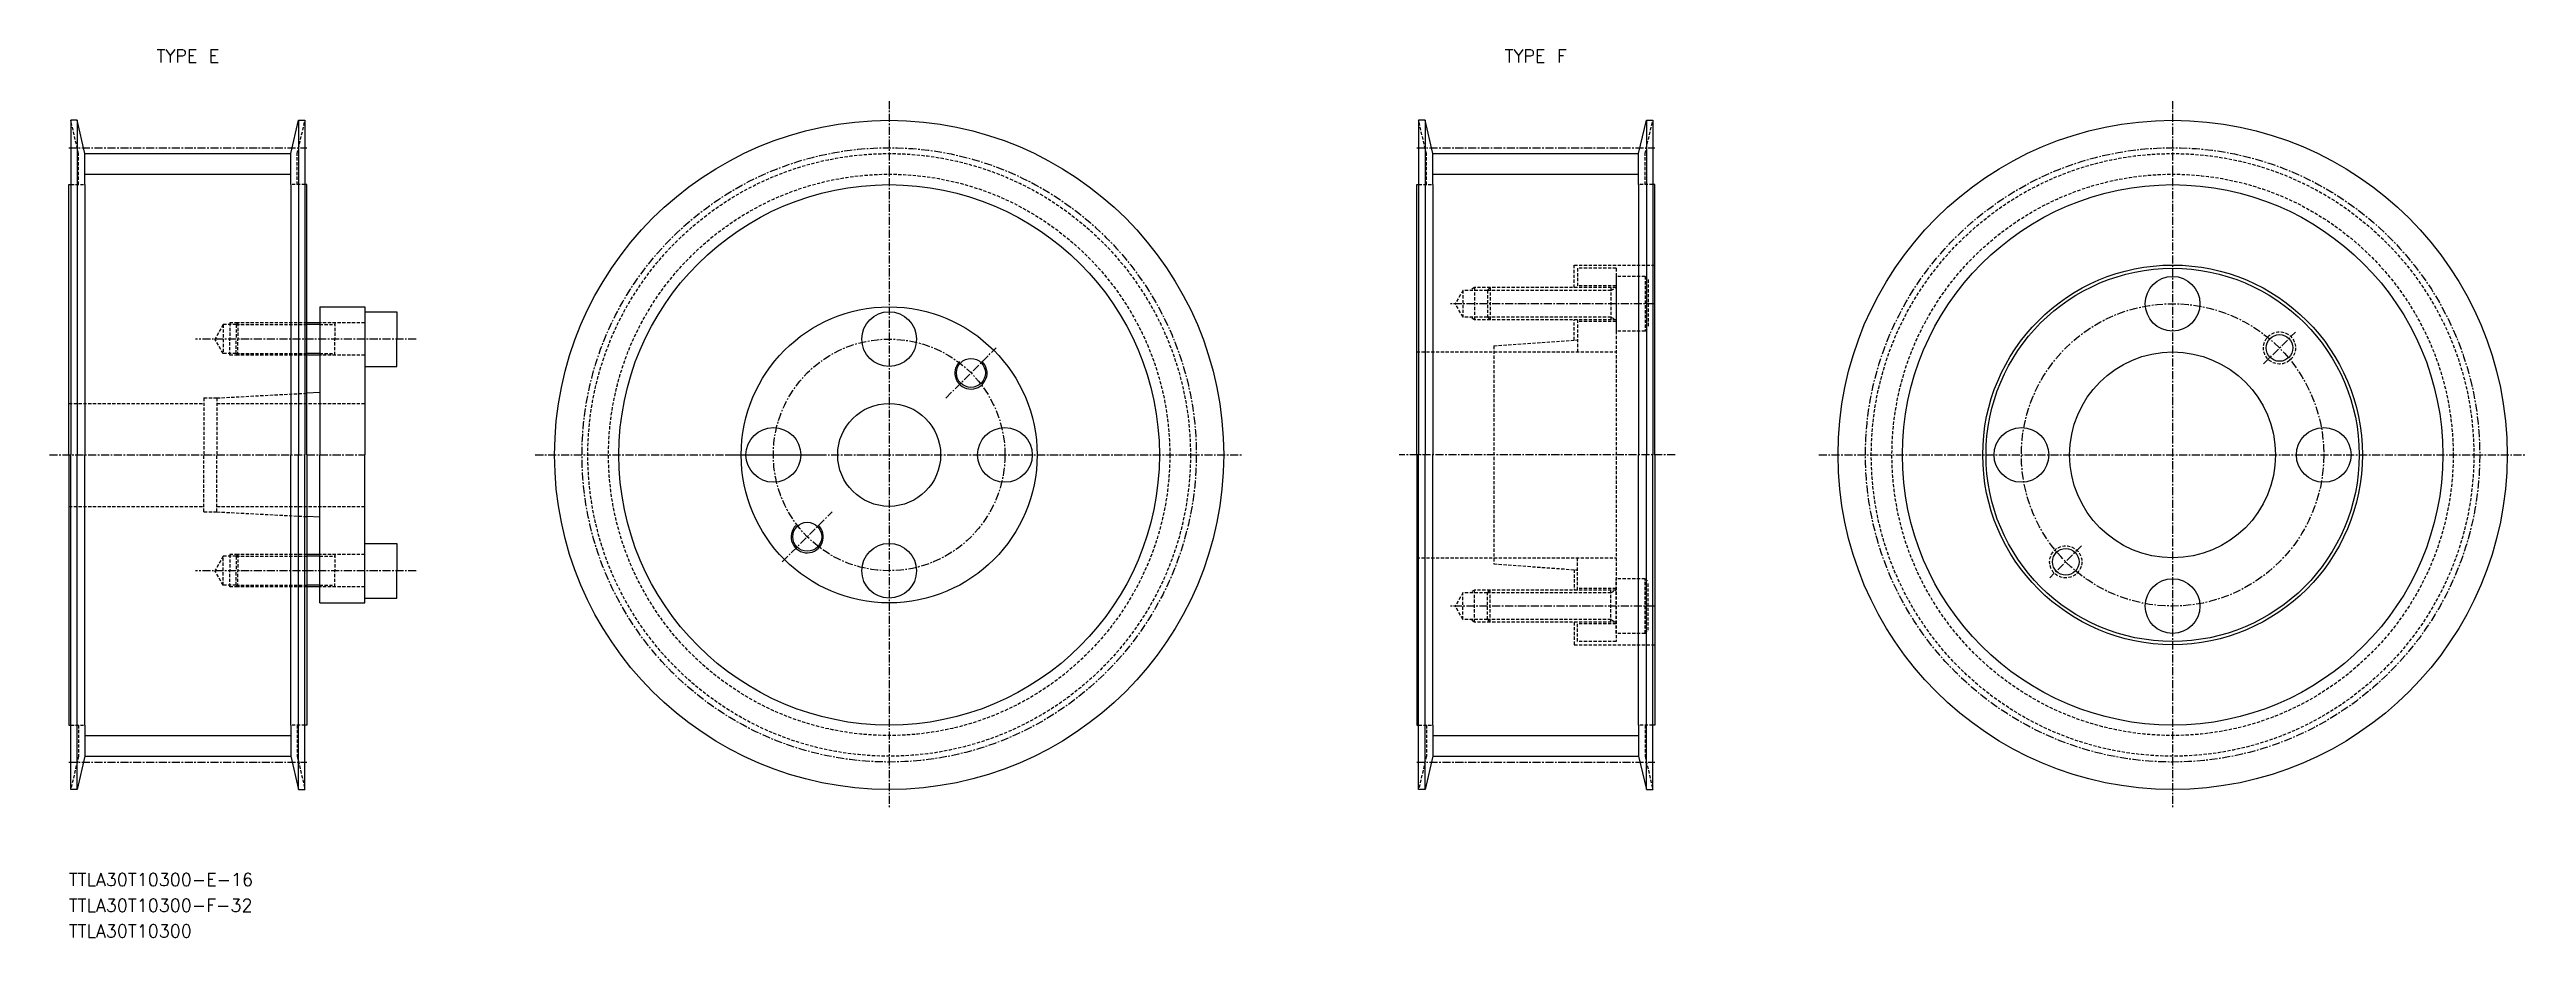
# Model space of a CAD drawing. Extents: x 5099 to 5484, y 30447 to 30585.
import ezdxf
from ezdxf.enums import TextEntityAlignment as Align

# ---------------------------------------------------------------- set-up
doc = ezdxf.new("R2010")
doc.units = 0
doc.linetypes.add('CENTER', pattern=[2, 1.25, -0.25, 0.25, -0.25])
doc.linetypes.add('DASHED', pattern=[0.75, 0.5, -0.25])
doc.layers.get('0').update_dxf_attribs({"linetype": 'CONTINUOUS'})
doc.layers.add('CENTER', color=1, linetype='CENTER')
doc.styles.add('MISUMI', font='txt.shx')

msp = doc.modelspace()

# ---------------------------------------------------------------- linework, layer by layer
at = {"color": 7, "linetype": 'CONTINUOUS'}
for p, q in [((5102.58, 30574.31), (5102.58, 30522.31)), ((5103.58, 30574.31), (5102.58, 30574.31)), ((5103.58, 30574.31), (5103.58, 30522.31)), ((5104.78, 30569.13), (5103.58, 30574.31)), ((5136.78, 30569.13), (5137.98, 30574.31)), ((5137.98, 30574.31), (5137.98, 30522.31)), ((5137.98, 30574.31), (5138.98, 30574.31)), ((5138.98, 30574.31), (5138.98, 30522.31)), ((5312.08, 30574.31), (5312.08, 30522.31)), ((5313.08, 30574.31), (5312.08, 30574.31)), ((5313.08, 30574.31), (5313.08, 30522.31)), ((5314.28, 30569.13), (5313.08, 30574.31)), ((5346.28, 30569.13), (5347.48, 30574.31)), ((5347.48, 30574.31), (5347.48, 30522.31)), ((5347.48, 30574.31), (5348.48, 30574.31)), ((5348.48, 30574.31), (5348.48, 30522.31)), ((5104.78, 30569.13), (5136.78, 30569.13)), ((5104.78, 30564.31), (5104.78, 30569.13)), ((5136.78, 30564.31), (5136.78, 30569.13)), ((5314.28, 30569.13), (5346.28, 30569.13)), ((5314.28, 30564.31), (5314.28, 30569.13)), ((5346.28, 30564.31), (5346.28, 30569.13)), ((5102.28, 30522.31), (5102.28, 30564.31)), ((5102.28, 30564.31), (5102.58, 30564.31)), ((5104.78, 30564.31), (5104.78, 30522.31)), ((5136.78, 30564.31), (5136.78, 30522.31)), ((5139.28, 30564.31), (5138.98, 30564.31)), ((5139.28, 30522.31), (5139.28, 30564.31)), ((5311.78, 30522.31), (5311.78, 30564.31)), ((5311.78, 30564.31), (5312.08, 30564.31)), ((5314.28, 30564.31), (5314.28, 30522.31)), ((5346.28, 30564.31), (5346.28, 30522.31)), ((5348.78, 30564.31), (5348.48, 30564.31)), ((5348.78, 30522.31), (5348.78, 30564.31)), ((5141.28, 30542.81), (5139.28, 30542.81)), ((5141.28, 30545.31), (5148.28, 30545.31)), ((5141.28, 30545.31), (5141.28, 30542.81)), ((5141.28, 30542.81), (5141.28, 30537.81)), ((5148.28, 30545.31), (5148.28, 30544.56)), ((5148.28, 30544.56), (5148.28, 30536.06)), ((5148.28, 30544.56), (5153.28, 30544.56)), ((5153.28, 30544.56), (5153.28, 30540.31)), ((5153.28, 30536.06), (5153.28, 30540.31)), ((5141.28, 30537.81), (5139.28, 30537.81)), ((5141.28, 30537.81), (5141.28, 30532.01)), ((5148.28, 30536.06), (5148.28, 30522.31)), ((5148.28, 30536.06), (5153.28, 30536.06)), ((5141.28, 30532.01), (5139.28, 30531.9)), ((5141.28, 30532.01), (5141.28, 30522.31)), ((5102.28, 30522.31), (5102.28, 30480.31)), ((5102.58, 30470.31), (5102.58, 30522.31)), ((5103.58, 30470.31), (5103.58, 30522.31)), ((5104.78, 30480.31), (5104.78, 30522.31)), ((5136.78, 30480.31), (5136.78, 30522.31)), ((5137.98, 30470.31), (5137.98, 30522.31)), ((5138.98, 30470.31), (5138.98, 30522.31)), ((5139.28, 30522.31), (5139.28, 30480.31)), ((5141.28, 30512.61), (5141.28, 30522.31)), ((5148.28, 30508.56), (5148.28, 30522.31)), ((5311.78, 30522.31), (5311.78, 30480.31)), ((5312.08, 30470.31), (5312.08, 30522.31)), ((5313.08, 30470.31), (5313.08, 30522.31)), ((5314.28, 30480.31), (5314.28, 30522.31)), ((5346.28, 30480.31), (5346.28, 30522.31)), ((5347.48, 30470.31), (5347.48, 30522.31)), ((5348.48, 30470.31), (5348.48, 30522.31)), ((5348.78, 30522.31), (5348.78, 30480.31)), ((5141.28, 30512.61), (5139.28, 30512.72)), ((5141.28, 30506.81), (5141.28, 30512.61)), ((5148.28, 30500.06), (5148.28, 30508.56)), ((5148.28, 30508.56), (5153.28, 30508.56)), ((5153.28, 30508.56), (5153.28, 30504.31)), ((5141.28, 30506.81), (5139.28, 30506.81)), ((5141.28, 30501.81), (5141.28, 30506.81)), ((5153.28, 30500.06), (5153.28, 30504.31)), ((5141.28, 30501.81), (5139.28, 30501.81)), ((5141.28, 30499.31), (5141.28, 30501.81)), ((5148.28, 30500.06), (5153.28, 30500.06)), ((5148.28, 30499.31), (5148.28, 30500.06)), ((5141.28, 30499.31), (5148.28, 30499.31)), ((5102.28, 30480.31), (5102.58, 30480.31)), ((5104.78, 30480.31), (5104.78, 30475.48)), ((5136.78, 30480.31), (5136.78, 30475.48)), ((5139.28, 30480.31), (5138.98, 30480.31)), ((5311.78, 30480.31), (5312.08, 30480.31)), ((5314.28, 30480.31), (5314.28, 30475.48)), ((5346.28, 30480.31), (5346.28, 30475.48)), ((5348.78, 30480.31), (5348.48, 30480.31)), ((5104.78, 30475.48), (5103.58, 30470.31)), ((5104.78, 30475.48), (5136.78, 30475.48)), ((5136.78, 30475.48), (5137.98, 30470.31)), ((5314.28, 30475.48), (5313.08, 30470.31)), ((5314.28, 30475.48), (5346.28, 30475.48)), ((5346.28, 30475.48), (5347.48, 30470.31)), ((5103.58, 30470.31), (5102.58, 30470.31)), ((5137.98, 30470.31), (5138.98, 30470.31)), ((5313.08, 30470.31), (5312.08, 30470.31)), ((5347.48, 30470.31), (5348.48, 30470.31))]:
    msp.add_line(p, q, dxfattribs=at)
at = {"color": 3, "linetype": 'DASHED'}
for p, q in [((5103.78, 30569.13), (5102.58, 30574.31)), ((5137.78, 30569.13), (5138.98, 30574.31)), ((5313.28, 30569.13), (5312.08, 30574.31)), ((5347.28, 30569.13), (5348.48, 30574.31)), ((5103.78, 30564.31), (5103.78, 30569.13)), ((5137.78, 30564.31), (5137.78, 30569.13)), ((5313.28, 30564.31), (5313.28, 30569.13)), ((5347.28, 30564.31), (5347.28, 30569.13)), ((5102.58, 30564.31), (5104.78, 30564.31)), ((5138.98, 30564.31), (5136.78, 30564.31)), ((5312.08, 30564.31), (5314.28, 30564.31)), ((5348.48, 30564.31), (5346.28, 30564.31)), ((5336.27, 30551.81), (5348.78, 30551.81)), ((5336.27, 30548.31), (5336.27, 30551.81)), ((5342.77, 30551.31), (5336.77, 30551.31)), ((5336.77, 30551.31), (5336.77, 30548.31)), ((5342.77, 30551.31), (5342.77, 30493.31)), ((5347.27, 30550.06), (5342.77, 30550.06)), ((5342.77, 30550.06), (5342.77, 30541.56)), ((5347.27, 30550.06), (5347.27, 30541.56)), ((5347.27, 30550.06), (5347.77, 30549.56)), ((5318.97, 30547.88), (5317.78, 30545.81)), ((5318.97, 30543.74), (5317.78, 30545.81)), ((5322.77, 30547.88), (5318.97, 30547.88)), ((5318.97, 30547.88), (5318.97, 30543.74)), ((5320.77, 30548.31), (5320.02, 30547.88)), ((5323.21, 30548.31), (5320.77, 30548.31)), ((5320.77, 30548.31), (5320.77, 30543.31)), ((5323.21, 30548.31), (5322.77, 30547.87)), ((5322.77, 30547.88), (5322.77, 30543.74)), ((5341.97, 30547.87), (5322.77, 30547.87)), ((5342.77, 30548.31), (5323.21, 30548.31)), ((5323.21, 30548.31), (5323.21, 30543.31)), ((5342.77, 30548.56), (5336.77, 30548.56)), ((5341.97, 30548.31), (5341.97, 30543.31)), ((5341.97, 30547.87), (5342.72, 30548.31)), ((5347.77, 30549.56), (5347.77, 30542.06)), ((5126.28, 30542.56), (5124.98, 30540.31)), ((5128.28, 30542.56), (5126.28, 30542.56)), ((5126.28, 30542.56), (5126.28, 30538.06)), ((5128.53, 30542.81), (5127.28, 30542.81)), ((5127.28, 30542.81), (5127.28, 30540.31)), ((5128.53, 30542.81), (5128.28, 30542.56)), ((5128.28, 30542.56), (5139.28, 30542.56)), ((5128.28, 30542.56), (5128.28, 30540.31)), ((5139.28, 30542.81), (5128.53, 30542.81)), ((5128.53, 30542.81), (5128.53, 30540.31)), ((5148.28, 30542.81), (5141.28, 30542.81)), ((5141.28, 30542.56), (5143.61, 30542.56)), ((5143.61, 30542.81), (5143.61, 30540.31)), ((5322.77, 30543.74), (5318.97, 30543.74)), ((5320.77, 30543.31), (5320.02, 30543.74)), ((5323.21, 30543.31), (5320.77, 30543.31)), ((5341.97, 30543.74), (5322.77, 30543.74)), ((5323.21, 30543.31), (5322.77, 30543.74)), ((5342.77, 30543.31), (5323.21, 30543.31)), ((5336.27, 30540.15), (5336.27, 30543.31)), ((5336.77, 30543.31), (5336.77, 30538.31)), ((5342.77, 30543.06), (5336.77, 30543.06)), ((5341.97, 30543.74), (5342.72, 30543.31)), ((5347.27, 30541.56), (5347.77, 30542.06)), ((5126.28, 30538.06), (5124.98, 30540.31)), ((5127.28, 30537.81), (5127.28, 30540.31)), ((5128.28, 30538.06), (5128.28, 30540.31)), ((5128.53, 30537.81), (5128.53, 30540.31)), ((5143.61, 30537.81), (5143.61, 30540.31)), ((5311.78, 30538.31), (5342.77, 30538.31)), ((5323.77, 30539.25), (5336.77, 30540.18)), ((5323.77, 30539.25), (5323.77, 30505.37)), ((5347.27, 30541.56), (5342.77, 30541.56)), ((5128.28, 30538.06), (5126.28, 30538.06)), ((5128.53, 30537.81), (5127.28, 30537.81)), ((5128.28, 30538.06), (5139.28, 30538.06)), ((5128.53, 30537.81), (5128.28, 30538.06)), ((5139.28, 30537.81), (5128.53, 30537.81)), ((5141.28, 30538.06), (5143.61, 30538.06)), ((5148.28, 30537.81), (5141.28, 30537.81)), ((5123.28, 30531.16), (5123.28, 30522.31)), ((5123.28, 30531.16), (5125.28, 30531.16)), ((5125.28, 30531.16), (5139.28, 30531.9)), ((5125.28, 30531.16), (5125.28, 30522.31)), ((5102.28, 30530.31), (5123.28, 30530.31)), ((5125.28, 30530.31), (5148.28, 30530.31)), ((5123.28, 30513.46), (5123.28, 30522.31)), ((5125.28, 30513.46), (5125.28, 30522.31)), ((5102.28, 30514.31), (5123.28, 30514.31)), ((5123.28, 30513.46), (5125.28, 30513.46)), ((5125.28, 30514.31), (5148.28, 30514.31)), ((5125.28, 30513.46), (5139.28, 30512.72)), ((5126.28, 30506.56), (5124.98, 30504.31)), ((5126.28, 30502.06), (5124.98, 30504.31)), ((5128.28, 30506.56), (5126.28, 30506.56)), ((5126.28, 30502.06), (5126.28, 30506.56)), ((5128.53, 30506.81), (5127.28, 30506.81)), ((5127.28, 30506.81), (5127.28, 30504.31)), ((5127.28, 30501.81), (5127.28, 30504.31)), ((5128.53, 30506.81), (5128.28, 30506.56)), ((5128.28, 30506.56), (5139.28, 30506.56)), ((5128.28, 30506.56), (5128.28, 30504.31)), ((5128.28, 30502.06), (5128.28, 30504.31)), ((5139.28, 30506.81), (5128.53, 30506.81)), ((5128.53, 30506.81), (5128.53, 30504.31)), ((5128.53, 30501.81), (5128.53, 30504.31)), ((5148.28, 30506.81), (5141.28, 30506.81)), ((5141.28, 30506.56), (5143.61, 30506.56)), ((5143.61, 30506.81), (5143.61, 30504.31)), ((5143.61, 30501.81), (5143.61, 30504.31)), ((5311.78, 30506.31), (5342.77, 30506.31)), ((5323.77, 30505.37), (5336.77, 30504.43)), ((5336.27, 30504.47), (5336.27, 30501.31)), ((5336.77, 30501.31), (5336.77, 30506.31)), ((5128.28, 30502.06), (5126.28, 30502.06)), ((5128.53, 30501.81), (5127.28, 30501.81)), ((5128.28, 30502.06), (5139.28, 30502.06)), ((5128.53, 30501.81), (5128.28, 30502.06)), ((5139.28, 30501.81), (5128.53, 30501.81)), ((5141.28, 30502.06), (5143.61, 30502.06)), ((5148.28, 30501.81), (5141.28, 30501.81)), ((5318.97, 30500.88), (5317.78, 30498.81)), ((5318.97, 30496.74), (5318.97, 30500.88)), ((5322.77, 30500.88), (5318.97, 30500.88)), ((5320.77, 30501.31), (5320.02, 30500.88)), ((5323.21, 30501.31), (5320.77, 30501.31)), ((5320.77, 30496.31), (5320.77, 30501.31)), ((5323.21, 30501.31), (5322.77, 30500.88)), ((5341.97, 30500.88), (5322.77, 30500.88)), ((5322.77, 30496.74), (5322.77, 30500.88)), ((5342.77, 30501.31), (5323.21, 30501.31)), ((5323.21, 30496.31), (5323.21, 30501.31)), ((5342.77, 30501.56), (5336.77, 30501.56)), ((5341.97, 30496.31), (5341.97, 30501.31)), ((5341.97, 30500.88), (5342.72, 30501.31)), ((5347.27, 30503.06), (5342.77, 30503.06)), ((5342.77, 30494.56), (5342.77, 30503.06)), ((5347.27, 30494.56), (5347.27, 30503.06)), ((5347.27, 30503.06), (5347.77, 30502.56)), ((5347.77, 30495.06), (5347.77, 30502.56)), ((5318.97, 30496.74), (5317.78, 30498.81)), ((5322.77, 30496.74), (5318.97, 30496.74)), ((5320.77, 30496.31), (5320.02, 30496.74)), ((5323.21, 30496.31), (5320.77, 30496.31)), ((5341.97, 30496.74), (5322.77, 30496.74)), ((5323.21, 30496.31), (5322.77, 30496.74)), ((5342.77, 30496.31), (5323.21, 30496.31)), ((5336.27, 30496.31), (5336.27, 30492.81)), ((5336.77, 30493.31), (5336.77, 30496.31)), ((5342.77, 30496.06), (5336.77, 30496.06)), ((5341.97, 30496.74), (5342.72, 30496.31)), ((5336.27, 30492.81), (5348.78, 30492.81)), ((5342.77, 30493.31), (5336.77, 30493.31)), ((5347.27, 30494.56), (5342.77, 30494.56)), ((5347.27, 30494.56), (5347.77, 30495.06)), ((5102.58, 30480.31), (5104.78, 30480.31)), ((5103.78, 30480.31), (5103.78, 30475.48)), ((5138.98, 30480.31), (5136.78, 30480.31)), ((5137.78, 30480.31), (5137.78, 30475.48)), ((5312.08, 30480.31), (5314.28, 30480.31)), ((5313.28, 30480.31), (5313.28, 30475.48)), ((5348.48, 30480.31), (5346.28, 30480.31)), ((5347.28, 30480.31), (5347.28, 30475.48)), ((5103.78, 30475.48), (5102.58, 30470.31)), ((5137.78, 30475.48), (5138.98, 30470.31)), ((5313.28, 30475.48), (5312.08, 30470.31)), ((5347.28, 30475.48), (5348.48, 30470.31))]:
    msp.add_line(p, q, dxfattribs=at)
at = {"color": 3, "linetype": 'CONTINUOUS'}
for p, q in [((5104.78, 30565.93), (5136.78, 30565.93)), ((5314.28, 30565.93), (5346.28, 30565.93)), ((5104.78, 30478.68), (5136.78, 30478.68)), ((5314.28, 30478.68), (5346.28, 30478.68))]:
    msp.add_line(p, q, dxfattribs=at)
at = {"color": 3}
for p, q in [((5141.28, 30542.56), (5139.28, 30542.56)), ((5141.28, 30538.06), (5139.28, 30538.06)), ((5141.28, 30506.56), (5139.28, 30506.56)), ((5141.28, 30502.06), (5139.28, 30502.06))]:
    msp.add_line(p, q, dxfattribs=at)
at = {"color": 7, "linetype": 'CONTINUOUS'}
for centre, radius in [((5229.78, 30522.31), 52), ((5429.27, 30522.31), 52), ((5229.78, 30522.31), 42), ((5429.27, 30522.31), 42), ((5429.27, 30522.31), 29.5), ((5429.27, 30522.31), 29), ((5429.27, 30545.81), 4.25), ((5229.78, 30522.31), 23), ((5229.78, 30522.31), 23), ((5229.78, 30540.31), 4.25), ((5429.27, 30522.31), 16), ((5445.89, 30538.93), 2.07), ((5242.5, 30535.04), 2.25), ((5211.78, 30522.31), 4.25), ((5229.78, 30522.31), 8), ((5247.78, 30522.31), 4.25), ((5405.77, 30522.31), 4.25), ((5452.77, 30522.31), 4.25), ((5217.05, 30509.58), 2.25), ((5229.78, 30504.31), 4.25), ((5412.66, 30505.69), 2.07), ((5429.27, 30498.81), 4.25)]:
    msp.add_circle(centre, radius, dxfattribs=at)
at = {"color": 3, "linetype": 'DASHED'}
for centre, radius in [((5229.78, 30522.31), 46.83), ((5429.27, 30522.31), 46.83), ((5229.78, 30522.31), 43.62), ((5429.27, 30522.31), 43.62), ((5445.89, 30538.93), 2.5), ((5412.66, 30505.69), 2.5)]:
    msp.add_circle(centre, radius, dxfattribs=at)
at = {"color": 3, "linetype": 'CONTINUOUS'}
for centre in [(5242.5, 30535.04), (5217.05, 30509.58)]:
    msp.add_arc(centre, 2.5, 135, 47, dxfattribs=at)
at = {"layer": 'CENTER', "color": 1, "linetype": 'CENTER'}
for p, q in [((5229.78, 30577.31), (5229.78, 30467.31)), ((5429.27, 30577.31), (5429.27, 30467.31)), ((5102.28, 30570.05), (5139.28, 30570.05)), ((5311.78, 30570.05), (5348.78, 30570.05)), ((5348.77, 30545.81), (5316.99, 30545.81)), ((5156.28, 30540.31), (5121.98, 30540.31)), ((5238.61, 30531.15), (5246.39, 30538.93)), ((5443.42, 30536.45), (5448.37, 30541.4)), ((5099.28, 30522.31), (5148.28, 30522.31)), ((5174.78, 30522.31), (5284.78, 30522.31)), ((5204.53, 30522.31), (5219.03, 30522.31)), ((5351.95, 30522.31), (5309.05, 30522.31)), ((5374.27, 30522.31), (5484.27, 30522.31)), ((5213.16, 30505.69), (5220.94, 30513.47)), ((5415.13, 30508.17), (5410.18, 30503.22)), ((5156.28, 30504.31), (5121.98, 30504.31)), ((5348.77, 30498.81), (5316.99, 30498.81)), ((5102.28, 30474.56), (5139.28, 30474.56)), ((5311.78, 30474.56), (5348.78, 30474.56))]:
    msp.add_line(p, q, dxfattribs=at)
for centre, radius in [((5229.78, 30522.31), 47.74), ((5429.27, 30522.31), 47.74), ((5429.27, 30522.31), 23.5), ((5229.78, 30522.31), 18)]:
    msp.add_circle(centre, radius, dxfattribs=at)

# ---------------------------------------------------------------- texts
at = {"color": 7, "linetype": 'CONTINUOUS', "style": 'MISUMI'}
for s, p in [('TYPE E', (5120.78, 30584.31)), ('TYPE F', (5330.28, 30584.31))]:
    msp.add_text(s, height=2, dxfattribs=at).set_placement(p, align=Align.MIDDLE_CENTER)
for s, p in [('TTLA30T10300-E-16', (5102.28, 30455.31)), ('TTLA30T10300-F-32', (5102.28, 30451.31)), ('TTLA30T10300', (5102.28, 30447.31))]:
    msp.add_text(s, height=2, dxfattribs=at).set_placement(p)

doc.saveas('drawing.dxf')
